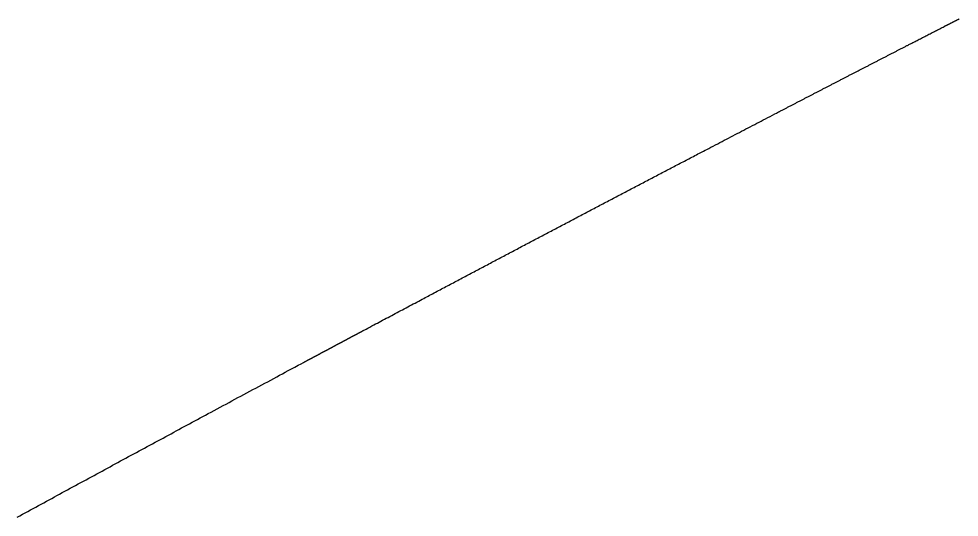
# Model space of a CAD drawing. Header units: millimetres. Extents: x 0 to 610, y 0 to 457.
# Drawn here: x 19.4774 to 19.9643, y 94.7248 to 94.9827 of the extents above; entities that cross this region are included whole.
import ezdxf

# ---------------------------------------------------------------- set-up
doc = ezdxf.new("R2010")
doc.units = ezdxf.units.MM
doc.layers.add('TEST_CUT_FIRST', color=1, linetype='Continuous')

msp = doc.modelspace()

# ---------------------------------------------------------------- linework, layer by layer
at = {"layer": 'TEST_CUT_FIRST'}
msp.add_lwpolyline([(19.47661, 94.72481), (19.47798, 94.72556), (19.47935, 94.72631), (19.48072, 94.72705), (19.48209, 94.7278), (19.48346, 94.72855), (19.48483, 94.72929), (19.4862, 94.73004), (19.48758, 94.73079), (19.48895, 94.73154), (19.49032, 94.73228), (19.49169, 94.73303), (19.49306, 94.73377), (19.49443, 94.73452), (19.49581, 94.73527), (19.49718, 94.73601), (19.49855, 94.73676), (19.49992, 94.73751), (19.50129, 94.73825), (19.50267, 94.739), (19.50404, 94.73974), (19.50541, 94.74049), (19.50678, 94.74123), (19.50816, 94.74198), (19.50953, 94.74272), (19.5109, 94.74347), (19.51227, 94.74421), (19.51365, 94.74496), (19.51502, 94.7457), (19.51639, 94.74645), (19.51776, 94.74719), (19.51914, 94.74794), (19.52051, 94.74868), (19.52188, 94.74943), (19.52326, 94.75017), (19.52463, 94.75091), (19.526, 94.75166), (19.52737, 94.7524), (19.52875, 94.75315), (19.53012, 94.75389), (19.53149, 94.75463), (19.53287, 94.75538), (19.53424, 94.75612), (19.53561, 94.75686), (19.53699, 94.75761), (19.53836, 94.75835), (19.53974, 94.75909), (19.54111, 94.75983), (19.54248, 94.76058), (19.54386, 94.76132), (19.54523, 94.76206), (19.5466, 94.7628), (19.54798, 94.76355), (19.54935, 94.76429), (19.55073, 94.76503), (19.5521, 94.76577), (19.55347, 94.76652), (19.55485, 94.76726), (19.55622, 94.768), (19.5576, 94.76874), (19.55897, 94.76948), (19.56034, 94.77022), (19.56172, 94.77096), (19.56309, 94.7717), (19.56447, 94.77245), (19.56585, 94.77319), (19.56723, 94.77394), (19.56861, 94.77468), (19.56997, 94.77541), (19.57132, 94.77613), (19.57267, 94.77686), (19.57404, 94.7776), (19.57547, 94.77837), (19.57696, 94.77917), (19.5785, 94.78), (19.58006, 94.78084), (19.58163, 94.78169), (19.58318, 94.78252), (19.58472, 94.78335), (19.58626, 94.78417), (19.58779, 94.785), (19.58933, 94.78582), (19.59087, 94.78665), (19.59241, 94.78748), (19.59395, 94.78831), (19.5955, 94.78914), (19.59704, 94.78996), (19.59858, 94.79079), (19.60012, 94.79162), (19.60165, 94.79244), (19.60319, 94.79327), (19.60473, 94.79409), (19.60628, 94.79492), (19.60784, 94.79576), (19.6094, 94.79659), (19.61094, 94.79742), (19.61245, 94.79823), (19.61393, 94.79902), (19.61541, 94.79982), (19.61696, 94.80064), (19.61862, 94.80153), (19.62039, 94.80248), (19.62214, 94.80341), (19.62366, 94.80423), (19.62478, 94.80483), (19.62537, 94.80514), (19.62546, 94.80519), (19.6255, 94.80521), (19.62566, 94.8053), (19.62588, 94.80541), (19.62611, 94.80554), (19.6263, 94.80564), (19.62647, 94.80573), (19.62662, 94.80581), (19.62677, 94.80589), (19.62692, 94.80597), (19.62709, 94.80606), (19.62726, 94.80615), (19.62743, 94.80624), (19.62759, 94.80633), (19.62776, 94.80642), (19.62792, 94.80651), (19.62809, 94.8066), (19.62825, 94.80668), (19.62842, 94.80677), (19.62858, 94.80686), (19.62875, 94.80695), (19.62891, 94.80704), (19.62908, 94.80713), (19.62924, 94.80721), (19.62941, 94.8073), (19.62958, 94.80739), (19.62974, 94.80748), (19.62991, 94.80757), (19.63007, 94.80766), (19.63024, 94.80774), (19.6304, 94.80783), (19.63057, 94.80792), (19.63073, 94.80801), (19.6309, 94.8081), (19.63106, 94.80818), (19.63123, 94.80827), (19.63139, 94.80836), (19.63156, 94.80845), (19.63172, 94.80854), (19.63189, 94.80863), (19.63205, 94.80871), (19.63222, 94.8088), (19.63238, 94.80889), (19.63255, 94.80898), (19.63271, 94.80907), (19.63288, 94.80916), (19.63304, 94.80924), (19.63321, 94.80933), (19.63338, 94.80942), (19.63354, 94.80951), (19.63371, 94.8096), (19.63387, 94.80969), (19.63404, 94.80977), (19.6342, 94.80986), (19.63437, 94.80995), (19.63453, 94.81004), (19.6347, 94.81013), (19.63486, 94.81021), (19.63503, 94.8103), (19.63519, 94.81039), (19.63536, 94.81048), (19.63552, 94.81057), (19.63569, 94.81066), (19.63585, 94.81074), (19.63602, 94.81083), (19.63618, 94.81092), (19.63635, 94.81101), (19.63651, 94.8111), (19.63668, 94.81119), (19.63685, 94.81127), (19.63701, 94.81136), (19.63718, 94.81145), (19.63734, 94.81154), (19.63751, 94.81163), (19.63767, 94.81171), (19.63784, 94.8118), (19.638, 94.81189), (19.63817, 94.81198), (19.63833, 94.81207), (19.6385, 94.81216), (19.63866, 94.81224), (19.63883, 94.81233), (19.63899, 94.81242), (19.63916, 94.81251), (19.63932, 94.8126), (19.63949, 94.81268), (19.63965, 94.81277), (19.63982, 94.81286), (19.63999, 94.81295), (19.64015, 94.81304), (19.64032, 94.81313), (19.64048, 94.81321), (19.64065, 94.8133), (19.64081, 94.81339), (19.64098, 94.81348), (19.64114, 94.81357), (19.64131, 94.81366), (19.64147, 94.81374), (19.64164, 94.81383), (19.6418, 94.81392), (19.64197, 94.81401), (19.64213, 94.8141), (19.6423, 94.81418), (19.64246, 94.81427), (19.64263, 94.81436), (19.64279, 94.81445), (19.64296, 94.81454), (19.64313, 94.81463), (19.64329, 94.81471), (19.64346, 94.8148), (19.64362, 94.81489), (19.64379, 94.81498), (19.64395, 94.81507), (19.64412, 94.81515), (19.64428, 94.81524), (19.64445, 94.81533), (19.64461, 94.81542), (19.64478, 94.81551), (19.64494, 94.81559), (19.64511, 94.81568), (19.64527, 94.81577), (19.64544, 94.81586), (19.6456, 94.81595), (19.64577, 94.81604), (19.64594, 94.81612), (19.6461, 94.81621), (19.64627, 94.8163), (19.64643, 94.81639), (19.6466, 94.81648), (19.64676, 94.81656), (19.64693, 94.81665), (19.64709, 94.81674), (19.64726, 94.81683), (19.64742, 94.81692), (19.64759, 94.81701), (19.64775, 94.81709), (19.64792, 94.81718), (19.64808, 94.81727), (19.64825, 94.81736), (19.64841, 94.81745), (19.64858, 94.81753), (19.64875, 94.81762), (19.64891, 94.81771), (19.64908, 94.8178), (19.64924, 94.81789), (19.64941, 94.81797), (19.64957, 94.81806), (19.64974, 94.81815), (19.6499, 94.81824), (19.65007, 94.81833), (19.65023, 94.81841), (19.6504, 94.8185), (19.65056, 94.81859), (19.65073, 94.81868), (19.65089, 94.81877), (19.65106, 94.81886), (19.65123, 94.81894), (19.65139, 94.81903), (19.65156, 94.81912), (19.65172, 94.81921), (19.65189, 94.8193), (19.65205, 94.81938), (19.65222, 94.81947), (19.65238, 94.81956), (19.65255, 94.81965), (19.65271, 94.81974), (19.65288, 94.81982), (19.65304, 94.81991), (19.65321, 94.82), (19.65337, 94.82009), (19.65354, 94.82018), (19.6537, 94.82026), (19.65387, 94.82035), (19.65404, 94.82044), (19.65421, 94.82053), (19.65437, 94.82062), (19.65453, 94.82071), (19.65469, 94.82079), (19.65484, 94.82087), (19.65501, 94.82096), (19.65519, 94.82106), (19.65539, 94.82116), (19.65559, 94.82127), (19.65575, 94.82136), (19.65585, 94.82141), (19.65589, 94.82143), (19.65594, 94.82146), (19.65612, 94.82155), (19.65652, 94.82176), (19.65721, 94.82213), (19.65813, 94.82262), (19.65918, 94.82318), (19.66024, 94.82374), (19.66123, 94.82427), (19.66217, 94.82477), (19.66307, 94.82525), (19.66396, 94.82573), (19.66488, 94.82621), (19.66581, 94.82671), (19.66675, 94.82721), (19.66769, 94.82771), (19.66862, 94.82821), (19.66956, 94.8287), (19.67049, 94.8292), (19.67141, 94.82969), (19.67234, 94.83018), (19.67327, 94.83068), (19.67421, 94.83117), (19.67514, 94.83167), (19.67607, 94.83216), (19.67701, 94.83266), (19.67794, 94.83316), (19.67887, 94.83365), (19.67979, 94.83414), (19.68071, 94.83463), (19.68165, 94.83512), (19.68259, 94.83563), (19.68355, 94.83614), (19.68451, 94.83664), (19.68544, 94.83714), (19.68632, 94.8376), (19.68714, 94.83804), (19.6879, 94.83845), (19.68865, 94.83884), (19.68938, 94.83923), (19.69014, 94.83963), (19.6909, 94.84004), (19.69167, 94.84045), (19.69245, 94.84086), (19.69322, 94.84126), (19.69398, 94.84167), (19.69475, 94.84208), (19.69551, 94.84248), (19.69628, 94.84289), (19.69705, 94.84329), (19.69781, 94.8437), (19.69858, 94.84411), (19.69935, 94.84451), (19.70011, 94.84492), (19.70088, 94.84532), (19.70165, 94.84573), (19.70241, 94.84614), (19.70318, 94.84654), (19.70394, 94.84695), (19.70471, 94.84735), (19.70548, 94.84776), (19.70624, 94.84816), (19.70701, 94.84857), (19.70778, 94.84898), (19.70854, 94.84938), (19.70931, 94.84979), (19.71008, 94.85019), (19.71084, 94.8506), (19.71161, 94.851), (19.71238, 94.85141), (19.71314, 94.85182), (19.71391, 94.85222), (19.71468, 94.85263), (19.71544, 94.85303), (19.71621, 94.85344), (19.71698, 94.85384), (19.71774, 94.85425), (19.71851, 94.85465), (19.71928, 94.85506), (19.72004, 94.85546), (19.72081, 94.85587), (19.72158, 94.85627), (19.72235, 94.85668), (19.72311, 94.85709), (19.72388, 94.85749), (19.72465, 94.8579), (19.72541, 94.8583), (19.72618, 94.85871), (19.72695, 94.85911), (19.72771, 94.85952), (19.72848, 94.85992), (19.72925, 94.86033), (19.73001, 94.86073), (19.73078, 94.86114), (19.73155, 94.86154), (19.73232, 94.86194), (19.73308, 94.86235), (19.73385, 94.86275), (19.73462, 94.86316), (19.73538, 94.86356), (19.73615, 94.86397), (19.73692, 94.86437), (19.73768, 94.86478), (19.73845, 94.86518), (19.73922, 94.86559), (19.73999, 94.86599), (19.74075, 94.8664), (19.74152, 94.8668), (19.74229, 94.8672), (19.74305, 94.86761), (19.74382, 94.86801), (19.74459, 94.86842), (19.74536, 94.86882), (19.74612, 94.86923), (19.74689, 94.86963), (19.74766, 94.87003), (19.74842, 94.87044), (19.74919, 94.87084), (19.74996, 94.87125), (19.75073, 94.87165), (19.75149, 94.87206), (19.75226, 94.87246), (19.75303, 94.87286), (19.7538, 94.87327), (19.75456, 94.87367), (19.75533, 94.87408), (19.7561, 94.87448), (19.75686, 94.87488), (19.75763, 94.87529), (19.7584, 94.87569), (19.75917, 94.87609), (19.75993, 94.8765), (19.7607, 94.8769), (19.76147, 94.87731), (19.76224, 94.87771), (19.763, 94.87811), (19.76377, 94.87852), (19.76454, 94.87892), (19.76531, 94.87932), (19.76607, 94.87973), (19.76684, 94.88013), (19.76761, 94.88053), (19.76838, 94.88094), (19.76914, 94.88134), (19.76991, 94.88174), (19.77068, 94.88215), (19.77145, 94.88255), (19.77221, 94.88295), (19.77298, 94.88336), (19.77375, 94.88376), (19.77452, 94.88416), (19.77528, 94.88457), (19.77605, 94.88497), (19.77682, 94.88537), (19.77759, 94.88578), (19.77835, 94.88618), (19.77912, 94.88658), (19.77989, 94.88699), (19.78066, 94.88739), (19.78143, 94.88779), (19.78219, 94.88819), (19.78296, 94.8886), (19.78373, 94.889), (19.7845, 94.8894), (19.78526, 94.88981), (19.78603, 94.89021), (19.7868, 94.89061), (19.78757, 94.89101), (19.78833, 94.89142), (19.7891, 94.89182), (19.78987, 94.89222), (19.79064, 94.89262), (19.79141, 94.89303), (19.79217, 94.89343), (19.79294, 94.89383), (19.79371, 94.89423), (19.79448, 94.89464), (19.79524, 94.89504), (19.79601, 94.89544), (19.79678, 94.89584), (19.79755, 94.89625), (19.79832, 94.89665), (19.79908, 94.89705), (19.79985, 94.89745), (19.80062, 94.89785), (19.80139, 94.89826), (19.80216, 94.89866), (19.80292, 94.89906), (19.80369, 94.89946), (19.80446, 94.89986), (19.80523, 94.90027), (19.806, 94.90067), (19.80676, 94.90107), (19.80753, 94.90147), (19.8083, 94.90187), (19.80907, 94.90228), (19.80984, 94.90268), (19.8106, 94.90308), (19.81137, 94.90348), (19.81214, 94.90388), (19.81291, 94.90428), (19.81368, 94.90469), (19.81444, 94.90509), (19.81521, 94.90549), (19.81598, 94.90589), (19.81675, 94.90629), (19.81752, 94.90669), (19.81828, 94.90709), (19.81905, 94.9075), (19.81982, 94.9079), (19.82059, 94.9083), (19.82136, 94.9087), (19.82213, 94.9091), (19.82289, 94.9095), (19.82366, 94.9099), (19.82443, 94.9103), (19.82519, 94.9107), (19.82596, 94.9111), (19.82673, 94.9115), (19.8275, 94.91191), (19.82829, 94.91232), (19.82907, 94.91273), (19.82984, 94.91313), (19.83057, 94.91351), (19.83128, 94.91388), (19.832, 94.91426), (19.83277, 94.91466), (19.83365, 94.91512), (19.83466, 94.91565), (19.83579, 94.91623), (19.83697, 94.91685), (19.83816, 94.91747), (19.83931, 94.91807), (19.84044, 94.91866), (19.84155, 94.91924), (19.84266, 94.91982), (19.84378, 94.9204), (19.84491, 94.92099), (19.84604, 94.92158), (19.84717, 94.92217), (19.8483, 94.92275), (19.84943, 94.92334), (19.85056, 94.92393), (19.85168, 94.92451), (19.85281, 94.9251), (19.85393, 94.92568), (19.85506, 94.92627), (19.85619, 94.92686), (19.85733, 94.92745), (19.85847, 94.92804), (19.85959, 94.92863), (19.8607, 94.92921), (19.8618, 94.92977), (19.86289, 94.93034), (19.86402, 94.93093), (19.86521, 94.93155), (19.86647, 94.9322), (19.86771, 94.93285), (19.86883, 94.93343), (19.86973, 94.93389), (19.87032, 94.9342), (19.87069, 94.93439), (19.87093, 94.93452), (19.87116, 94.93464), (19.87146, 94.93479), (19.87182, 94.93498), (19.8722, 94.93518), (19.8726, 94.93539), (19.87297, 94.93558), (19.87333, 94.93577), (19.87369, 94.93595), (19.87404, 94.93613), (19.87439, 94.93632), (19.87475, 94.9365), (19.87511, 94.93669), (19.87547, 94.93688), (19.87583, 94.93706), (19.87619, 94.93725), (19.87655, 94.93744), (19.87691, 94.93762), (19.87727, 94.93781), (19.87763, 94.93799), (19.87799, 94.93818), (19.87835, 94.93837), (19.87871, 94.93855), (19.87906, 94.93874), (19.87942, 94.93893), (19.87978, 94.93911), (19.88014, 94.9393), (19.8805, 94.93949), (19.88086, 94.93967), (19.88122, 94.93986), (19.88158, 94.94004), (19.88194, 94.94023), (19.8823, 94.94042), (19.88266, 94.9406), (19.88302, 94.94079), (19.88337, 94.94097), (19.88373, 94.94116), (19.88409, 94.94135), (19.88445, 94.94153), (19.88481, 94.94172), (19.88517, 94.94191), (19.88553, 94.94209), (19.88589, 94.94228), (19.88625, 94.94246), (19.88661, 94.94265), (19.88697, 94.94284), (19.88733, 94.94302), (19.88769, 94.94321), (19.88804, 94.94339), (19.8884, 94.94358), (19.88876, 94.94377), (19.88912, 94.94395), (19.88948, 94.94414), (19.88984, 94.94432), (19.8902, 94.94451), (19.89056, 94.9447), (19.89092, 94.94488), (19.89128, 94.94507), (19.89164, 94.94525), (19.892, 94.94544), (19.89236, 94.94563), (19.89271, 94.94581), (19.89307, 94.946), (19.89343, 94.94618), (19.89379, 94.94637), (19.89415, 94.94656), (19.89451, 94.94674), (19.89487, 94.94693), (19.89523, 94.94711), (19.89559, 94.9473), (19.89595, 94.94749), (19.89631, 94.94767), (19.89667, 94.94786), (19.89702, 94.94804), (19.89738, 94.94823), (19.89774, 94.94841), (19.8981, 94.9486), (19.89846, 94.94879), (19.89882, 94.94897), (19.89918, 94.94916), (19.89954, 94.94934), (19.8999, 94.94953), (19.90026, 94.94971), (19.90062, 94.9499), (19.90098, 94.95009), (19.90134, 94.95027), (19.90169, 94.95046), (19.90205, 94.95064), (19.90241, 94.95083), (19.90277, 94.95101), (19.90313, 94.9512), (19.90349, 94.95139), (19.90385, 94.95157), (19.90421, 94.95176), (19.90457, 94.95194), (19.90493, 94.95213), (19.90529, 94.95231), (19.90565, 94.9525), (19.90601, 94.95269), (19.90636, 94.95287), (19.90672, 94.95306), (19.90708, 94.95324), (19.90744, 94.95343), (19.9078, 94.95361), (19.90816, 94.9538), (19.90852, 94.95398), (19.90888, 94.95417), (19.90924, 94.95435), (19.9096, 94.95454), (19.90996, 94.95473), (19.91032, 94.95491), (19.91068, 94.9551), (19.91103, 94.95528), (19.91139, 94.95547), (19.91175, 94.95565), (19.91211, 94.95584), (19.91247, 94.95602), (19.91283, 94.95621), (19.91319, 94.95639), (19.91355, 94.95658), (19.91391, 94.95676), (19.91427, 94.95695), (19.91463, 94.95714), (19.91499, 94.95732), (19.91535, 94.95751), (19.9157, 94.95769), (19.91606, 94.95788), (19.91642, 94.95806), (19.91678, 94.95825), (19.91714, 94.95843), (19.9175, 94.95862), (19.91786, 94.9588), (19.91822, 94.95899), (19.91858, 94.95917), (19.91894, 94.95936), (19.9193, 94.95954), (19.91966, 94.95973), (19.92001, 94.95991), (19.92037, 94.9601), (19.92073, 94.96028), (19.92109, 94.96047), (19.92145, 94.96065), (19.92181, 94.96084), (19.92217, 94.96102), (19.92253, 94.96121), (19.92289, 94.96139), (19.92325, 94.96158), (19.92361, 94.96176), (19.92397, 94.96195), (19.92432, 94.96213), (19.92468, 94.96232), (19.92504, 94.9625), (19.9254, 94.96269), (19.92576, 94.96287), (19.92612, 94.96306), (19.92648, 94.96324), (19.92684, 94.96343), (19.9272, 94.96361), (19.92756, 94.9638), (19.92792, 94.96398), (19.92828, 94.96417), (19.92863, 94.96435), (19.92899, 94.96454), (19.92935, 94.96472), (19.92971, 94.96491), (19.93007, 94.96509), (19.93043, 94.96528), (19.93079, 94.96546), (19.93115, 94.96565), (19.93151, 94.96583), (19.93187, 94.96602), (19.93223, 94.9662), (19.93258, 94.96638), (19.93294, 94.96657), (19.9333, 94.96675), (19.93366, 94.96694), (19.93402, 94.96712), (19.93438, 94.96731), (19.93474, 94.96749), (19.93509, 94.96767), (19.93545, 94.96786), (19.93582, 94.96805), (19.93619, 94.96824), (19.93655, 94.96842), (19.93691, 94.96861), (19.93725, 94.96878), (19.93758, 94.96895), (19.93791, 94.96912), (19.93827, 94.96931), (19.93869, 94.96952), (19.93919, 94.96978), (19.93974, 94.97006), (19.94032, 94.97036), (19.94091, 94.97066), (19.94149, 94.97096), (19.94204, 94.97124), (19.94259, 94.97152), (19.94314, 94.97181), (19.94369, 94.97209), (19.94425, 94.97237), (19.9448, 94.97266), (19.94536, 94.97295), (19.94592, 94.97323), (19.94648, 94.97352), (19.94703, 94.9738), (19.94759, 94.97409), (19.94814, 94.97437), (19.94869, 94.97466), (19.94925, 94.97494), (19.94981, 94.97523), (19.95037, 94.97551), (19.95093, 94.9758), (19.95149, 94.97608), (19.95203, 94.97637), (19.95257, 94.97664), (19.95311, 94.97692), (19.95367, 94.9772), (19.95426, 94.9775), (19.95487, 94.97782), (19.95548, 94.97813), (19.95604, 94.97841), (19.95648, 94.97864), (19.95679, 94.9788), (19.95699, 94.9789), (19.95713, 94.97898), (19.95727, 94.97904), (19.95744, 94.97913), (19.95763, 94.97923), (19.95784, 94.97934), (19.95806, 94.97945), (19.95826, 94.97955), (19.95846, 94.97965), (19.95865, 94.97975), (19.95884, 94.97985), (19.95904, 94.97995), (19.95924, 94.98005), (19.95943, 94.98015), (19.95963, 94.98025), (19.95983, 94.98035), (19.96003, 94.98045), (19.96022, 94.98056), (19.96042, 94.98066), (19.96062, 94.98076), (19.96081, 94.98086), (19.96101, 94.98096), (19.96121, 94.98106), (19.9614, 94.98116), (19.9616, 94.98126), (19.9618, 94.98136), (19.96199, 94.98146), (19.96219, 94.98156), (19.96239, 94.98166), (19.96259, 94.98176), (19.96278, 94.98186), (19.96298, 94.98196), (19.96318, 94.98206), (19.96337, 94.98216), (19.96357, 94.98227), (19.96377, 94.98237), (19.96396, 94.98247), (19.96416, 94.98257), (19.96436, 94.98267)], dxfattribs=at)

doc.saveas('drawing.dxf')
